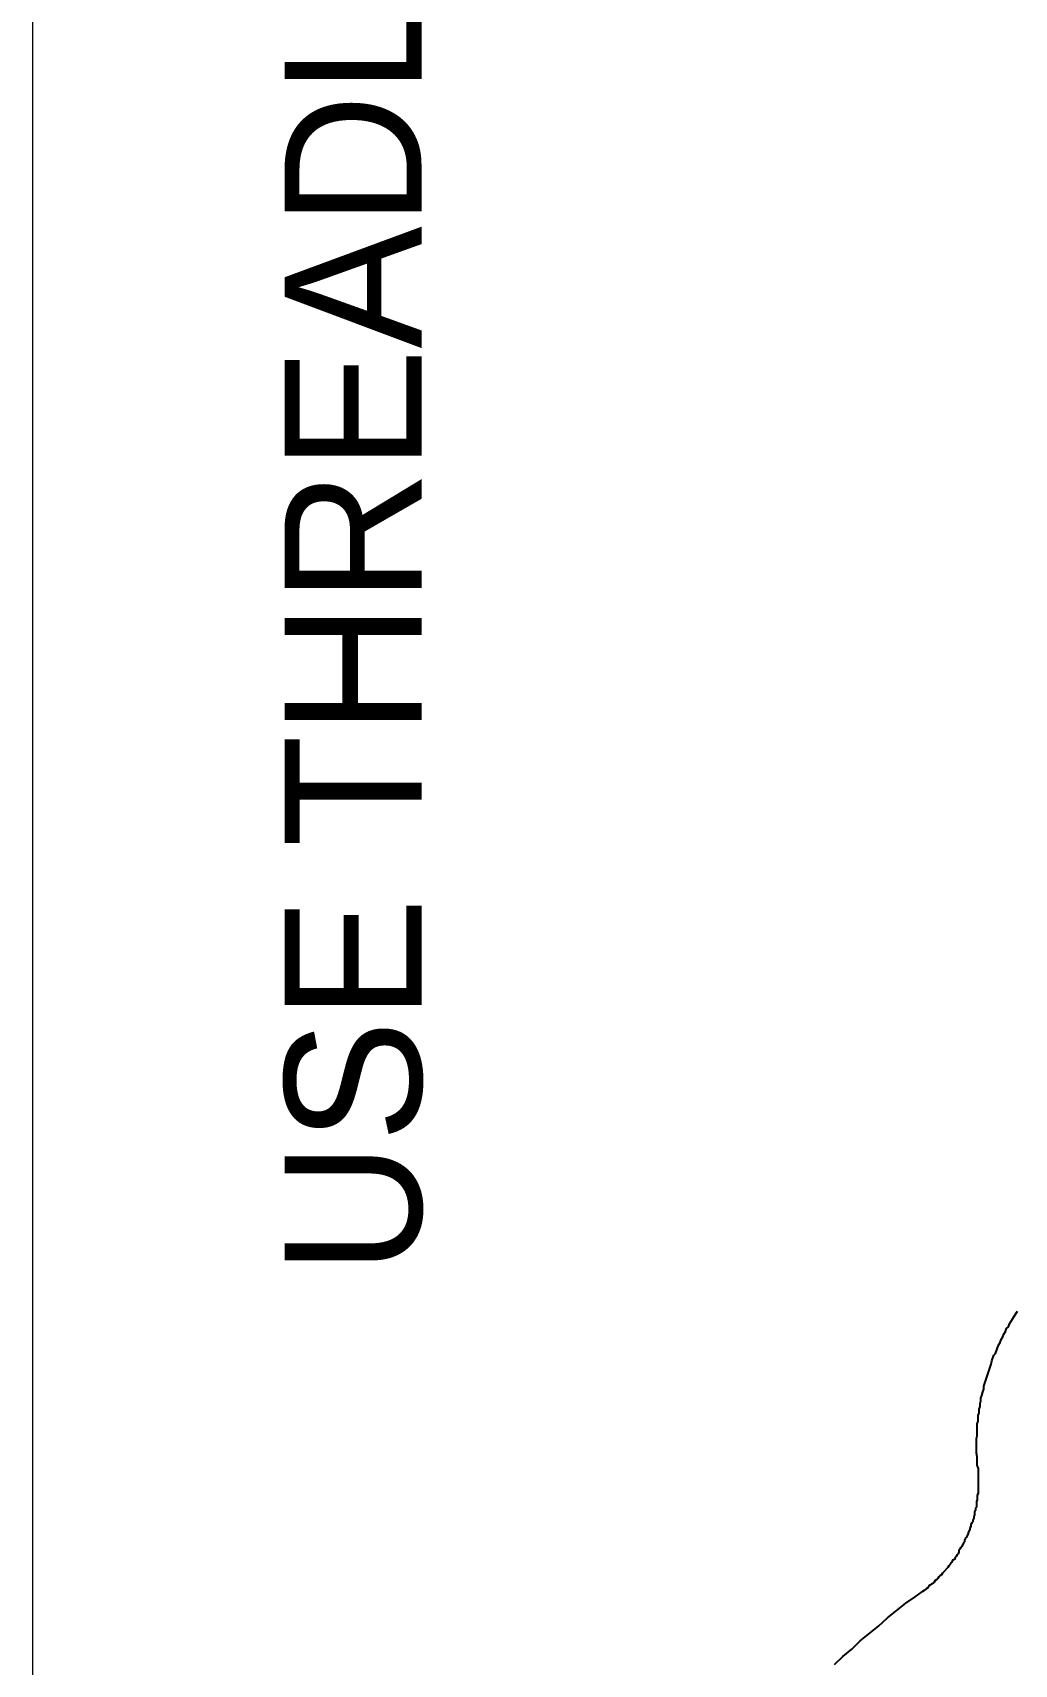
# Model space of a CAD drawing. Header units: inches. Extents: x 0 to 11, y 0.3 to 17.
# Drawn here: x 0.308 to 1.201, y 7.209 to 8.695 of the extents above; entities that cross this region are included whole.
import ezdxf

# ---------------------------------------------------------------- set-up
doc = ezdxf.new("R2010")
doc.units = ezdxf.units.IN
doc.header["$MEASUREMENT"] = 0
doc.layers.add('Layer 1', color=7, linetype='Continuous')

msp = doc.modelspace()

# ---------------------------------------------------------------- linework, layer by layer
at = {"layer": 'Layer 1', "color": 7, "lineweight": 18, "true_color": 0xffffff}
msp.add_lwpolyline([(0.3075, 16.6292), (0.3075, 0.3292)], dxfattribs=at)
at = {"layer": 'Layer 1', "color": 7, "lineweight": 25, "true_color": 0xffffff}
for points in [[(1.1683, 7.3883), (1.1675, 7.3908), (1.1675, 7.3983), (1.1667, 7.4017), (1.1667, 7.415), (1.1675, 7.4175), (1.1675, 7.4283), (1.1683, 7.4308), (1.1683, 7.4358), (1.1692, 7.4383), (1.1692, 7.4417), (1.17, 7.4442), (1.17, 7.4467), (1.1708, 7.4492), (1.1708, 7.4517), (1.1717, 7.4542), (1.1725, 7.4575), (1.1733, 7.46), (1.1733, 7.4625), (1.18, 7.4825), (1.1808, 7.4858), (1.1825, 7.4908), (1.1842, 7.4925), (1.1867, 7.5), (1.1883, 7.5025), (1.1892, 7.505), (1.1908, 7.5075), (1.1917, 7.51), (1.1933, 7.5125), (1.1942, 7.515), (1.1958, 7.5167), (1.1967, 7.5192), (1.2, 7.5242), (1.2008, 7.5258), (1.2042, 7.5308)], [(1.1683, 7.3883), (1.1683, 7.365), (1.1675, 7.3633), (1.1675, 7.3592), (1.1667, 7.3575), (1.1667, 7.3525), (1.1658, 7.3517), (1.1658, 7.35), (1.165, 7.3483), (1.165, 7.345), (1.1642, 7.3442), (1.1642, 7.3425), (1.1633, 7.3408), (1.1633, 7.3392), (1.1625, 7.3383), (1.1617, 7.3367), (1.1617, 7.335), (1.1608, 7.3333), (1.1608, 7.3325), (1.1592, 7.3292), (1.1592, 7.3283), (1.1575, 7.325), (1.1567, 7.3242), (1.1558, 7.3225), (1.1558, 7.3208), (1.155, 7.32), (1.1533, 7.3167), (1.1525, 7.3158), (1.1517, 7.3142), (1.1508, 7.3133), (1.1508, 7.3117), (1.15, 7.31), (1.1492, 7.3092), (1.1483, 7.3075), (1.1475, 7.3067), (1.1467, 7.305), (1.145, 7.3042), (1.1442, 7.3025), (1.1433, 7.3017), (1.1425, 7.3), (1.1417, 7.2992), (1.1408, 7.2975), (1.1367, 7.2933), (1.1358, 7.2925), (1.135, 7.2908), (1.1333, 7.29), (1.1325, 7.2892), (1.1317, 7.2875), (1.1308, 7.2867), (1.1292, 7.2858), (1.1283, 7.2842), (1.1275, 7.2833), (1.1258, 7.2825), (1.125, 7.2817), (1.1233, 7.2808), (1.1225, 7.2792), (1.1208, 7.2783), (1.1192, 7.2767), (1.1175, 7.2758), (1.1175, 7.275)], [(1.0375, 7.2092), (1.045, 7.2167), (1.0533, 7.2233), (1.0608, 7.2308), (1.0775, 7.2442), (1.0858, 7.2517), (1.1025, 7.265), (1.1108, 7.2708), (1.1175, 7.2758)]]:
    msp.add_lwpolyline(points, dxfattribs=at)

# ---------------------------------------------------------------- texts
at = {"layer": 'Layer 1', "color": 7, "true_color": 0xffffff, "insert": (0.6633, 7.5642), "char_height": 0.124667, "attachment_point": 7, "rotation": 90}
msp.add_mtext('\\fCentury Gothic|b0|i0|c0|p34;\\W1;USE THREADLOCKER ON SHAFT', dxfattribs=at)

doc.saveas('drawing.dxf')
